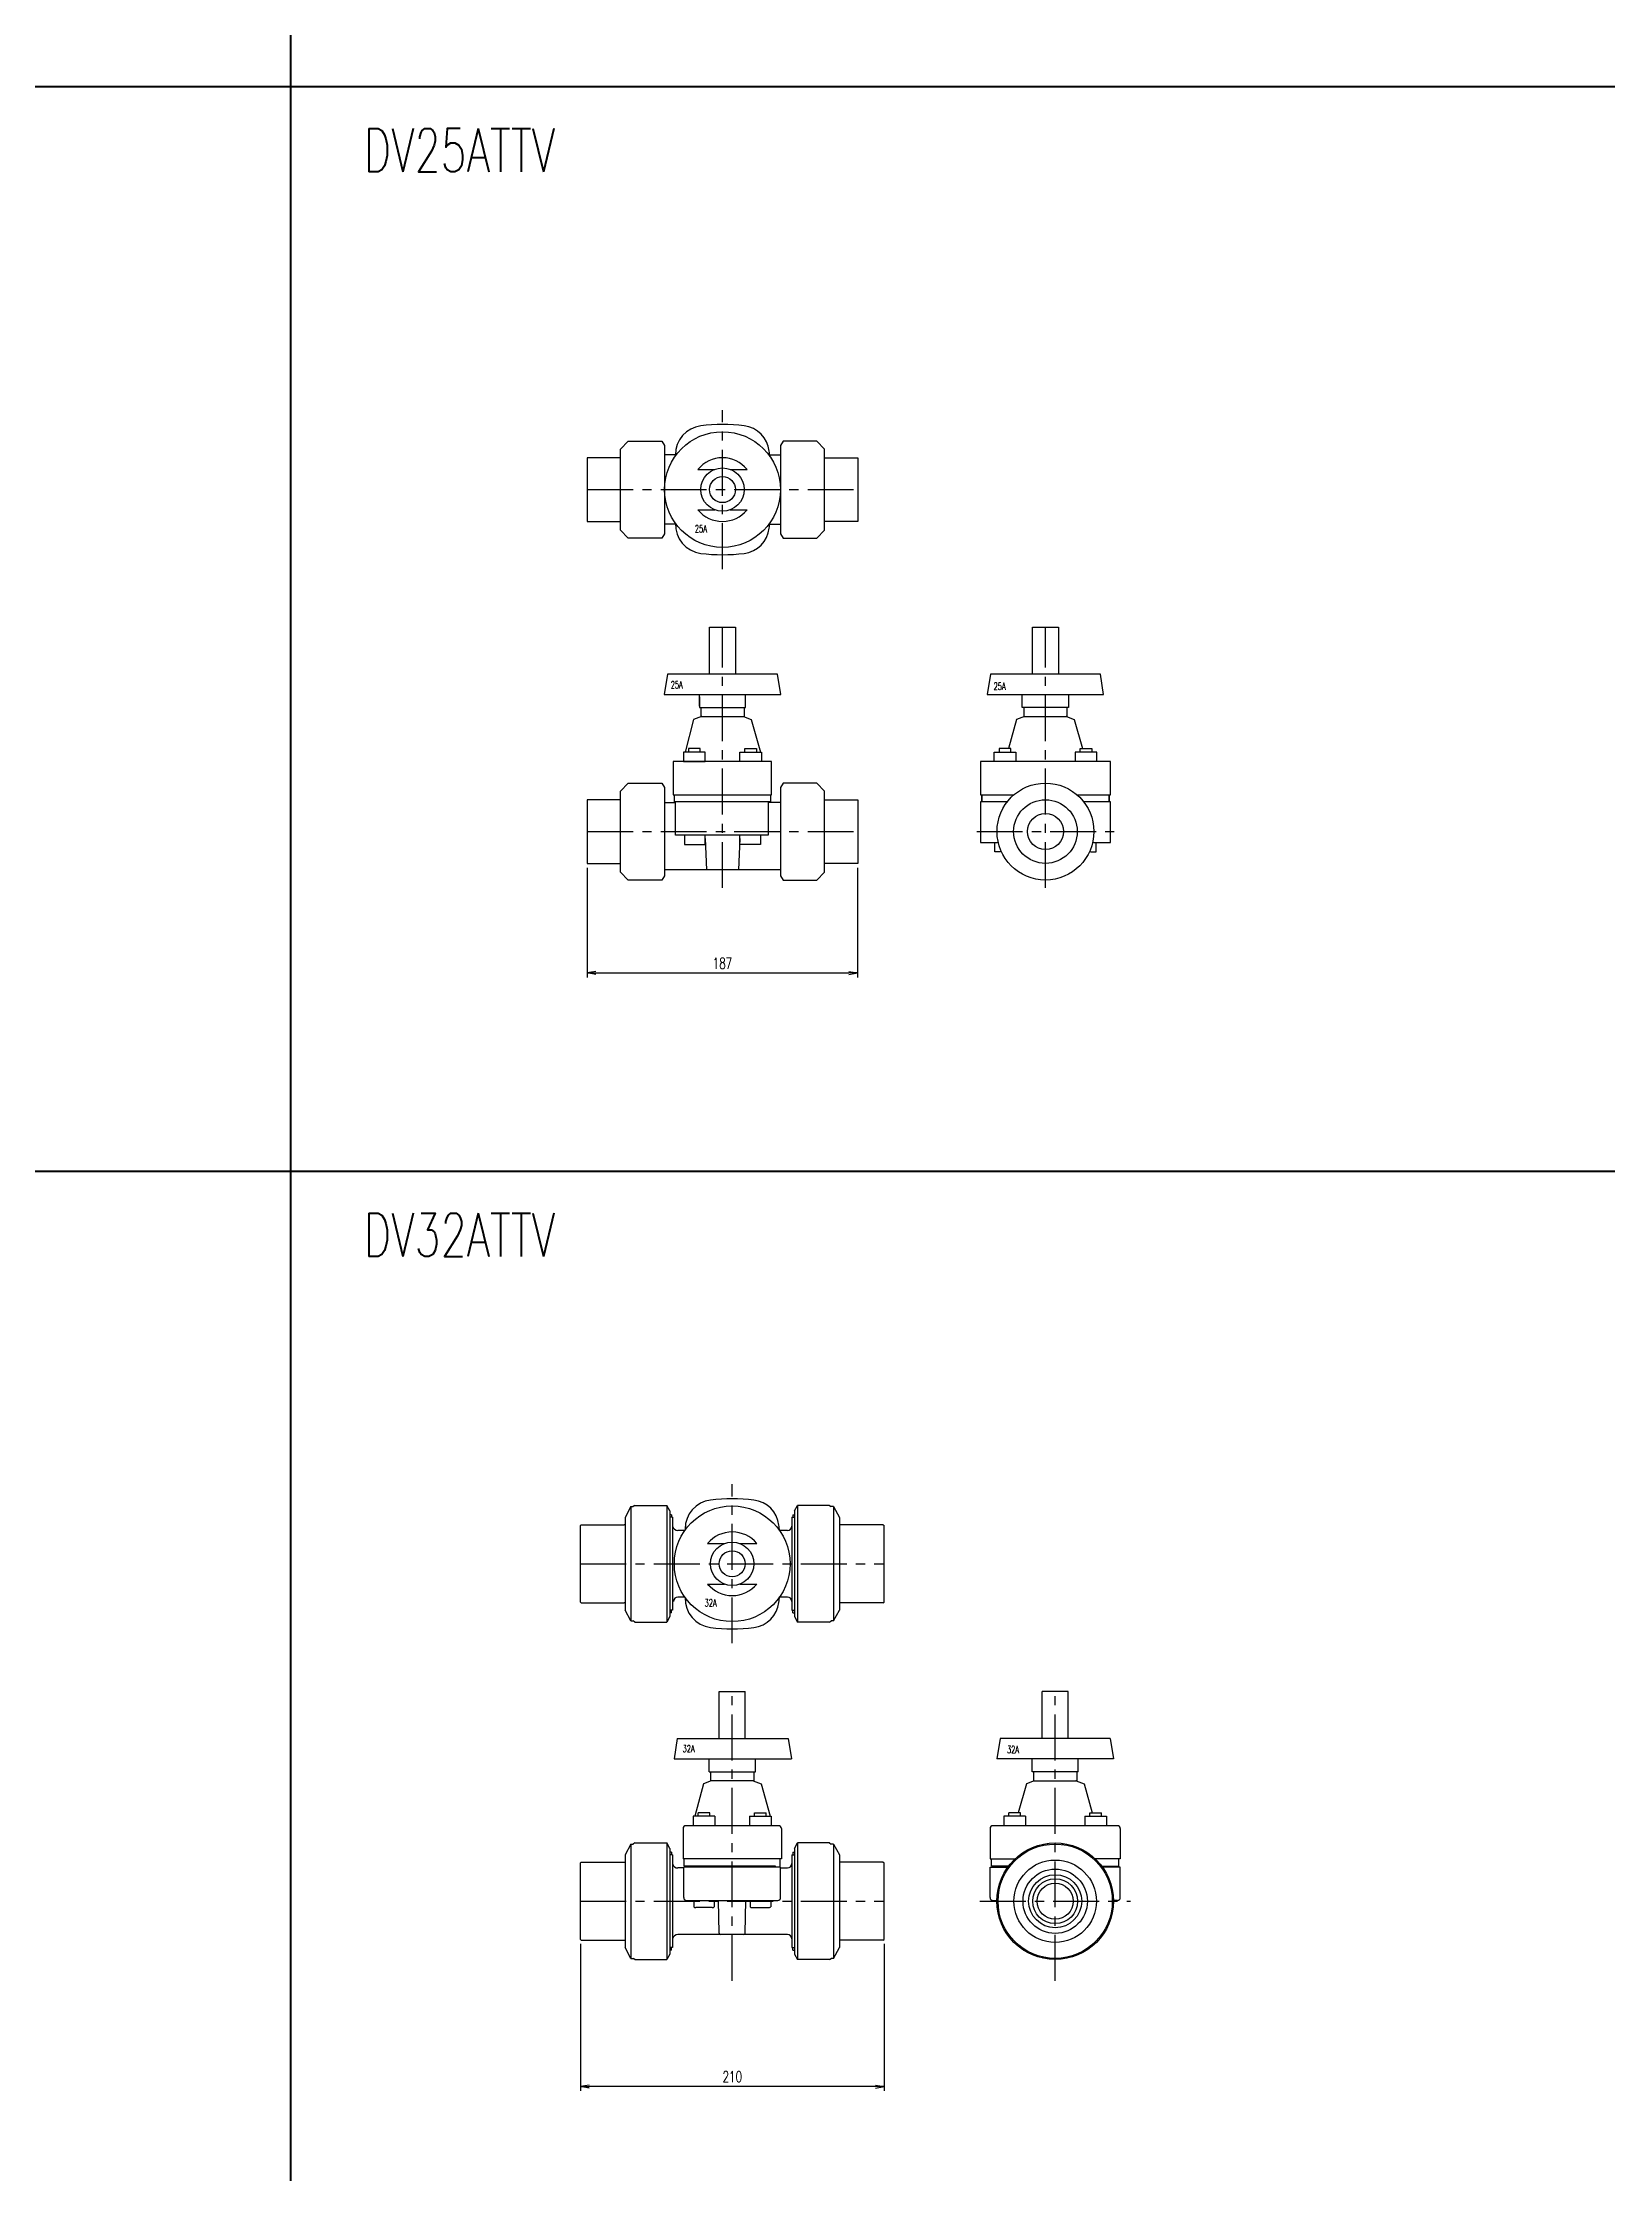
# Model space of a CAD drawing. Header units: millimetres. Extents: x 1711 to 90196, y -23291 to 8516.
# Drawn here: x 29815 to 30897, y -14387 to -12913 of the extents above; entities that cross this region are included whole.
import ezdxf

# ---------------------------------------------------------------- set-up
doc = ezdxf.new("R2010")
doc.units = ezdxf.units.MM
doc.header["$PDMODE"] = 35
doc.linetypes.add('CENTER', pattern=[50.8, 31.75, -6.35, 6.35, -6.35])
for name, color, linetype in [('CEN', 2, 'CENTER'), ('寸法', 2, 'Continuous'), ('配管-CVP', 4, 'Continuous')]:
    doc.layers.add(name, color=color, linetype=linetype)
doc.layers.add('line', color=153, linetype='Continuous', lineweight=50)
doc.styles.add('kpk', font='romans.shx', dxfattribs={"width": 0.7, "bigfont": 'extfont2.shx'})
doc.styles.get("Standard").update_dxf_attribs({"font": 'romans.shx', "bigfont": 'extfont.shx'})
doc.dimstyles.new('KPK-3', dxfattribs={"dimscale": 3, "dimtxt": 2.5, "dimasz": 2, "dimexe": 1, "dimexo": 1, "dimgap": 1, "dimtad": 3, "dimdec": 1, "dimdsep": 46, "dimtxsty": 'kpk', "dimblk": 'OPEN', "dimcen": 2.5, "dimclrd": 2, "dimclre": 2, "dimclrt": 4, "dimadec": 1, "dimazin": 2, "dimtfac": 1, "dimtdec": 1, "dimtmove": 0, "dimatfit": 2, "dimldrblk": 'OPEN', "dimfxl": 0, "dimlwd": -1, "dimlwe": -1, "dimarcsym": 0})

# ---------------------------------------------------------------- blocks, each defined once
blk = doc.blocks.new('_Open')
at = {"color": 0, "linetype": 'ByBlock', "lineweight": -2}
for p, q in [((-1, 0.17), (0, 0)), ((-1, -0.17), (0, 0)), ((0, 0), (-1, 0))]:
    blk.add_line(p, q, dxfattribs=at)
blk = doc.blocks.new('*D3067')
at = {"layer": 'Defpoints', "color": 0, "transparency": 16777216}
for p in [(30191.3, -13480.8), (30378.3, -13480.8), (30378.3, -13556.6)]:
    blk.add_point(p, dxfattribs=at)
at = {"layer": '寸法', "color": 2, "transparency": 16777216}
for p, q in [((30191.3, -13483.8), (30191.3, -13559.6)), ((30378.3, -13483.8), (30378.3, -13559.6)), ((30197.3, -13556.6), (30372.3, -13556.6))]:
    blk.add_line(p, q, dxfattribs=at)
at = {"layer": '寸法', "color": 2, "transparency": 16777216, "xscale": 6, "yscale": 6, "zscale": 6, "rotation": 180}
blk.add_blockref('_Open', (30191.3, -13556.6), dxfattribs=at)
at = {"layer": '寸法', "color": 2, "transparency": 16777216, "xscale": 6, "yscale": 6, "zscale": 6}
blk.add_blockref('_Open', (30378.3, -13556.6), dxfattribs=at)
at = {"layer": '寸法', "color": 4, "transparency": 16777216, "insert": (30284.8, -13549.9), "char_height": 7.5, "attachment_point": 5, "style": 'kpk', "bg_fill": 3, "box_fill_scale": 1.1, "bg_fill_color": 256, "bg_fill_true_color": 13158600, "bg_fill_transparency": 0}
blk.add_mtext('187', dxfattribs=at)
blk = doc.blocks.new('A$C6bc3108f')
at = {"layer": 'line'}
for p, q in [((1253.3, -160), (1253.3, -9920)), ((0, -1370), (4833.4, -1370)), ((0, -2120), (4833.4, -2120))]:
    blk.add_line(p, q, dxfattribs=at)
at = {"layer": 'line', "char_height": 30, "attachment_point": 4}
for s, insert in [('{\\W0.7;DV25ATTV}', (1304, -1414.1)), ('{\\W0.7;DV32ATTV}', (1304, -2164.1))]:
    blk.add_mtext(s, dxfattribs=dict(at, insert=insert))
blk = doc.blocks.new('*D3212')
at = {"layer": 'Defpoints', "color": 0, "linetype": 'ByBlock', "transparency": 16777216}
for p in [(30186.6, -14224.9), (30396.6, -14224.9), (30186.6, -14326.5)]:
    blk.add_point(p, dxfattribs=at)
at = {"layer": '寸法', "color": 2, "transparency": 16777216}
for p, q in [((30186.6, -14227.9), (30186.6, -14329.5)), ((30396.6, -14227.9), (30396.6, -14329.5)), ((30390.6, -14326.5), (30192.6, -14326.5))]:
    blk.add_line(p, q, dxfattribs=at)
at = {"layer": '寸法', "color": 2, "linetype": 'ByBlock', "transparency": 16777216, "xscale": 6, "yscale": 6, "zscale": 6, "rotation": 180}
blk.add_blockref('_Open', (30186.6, -14326.5), dxfattribs=at)
at = {"layer": '寸法', "color": 2, "linetype": 'ByBlock', "transparency": 16777216, "xscale": 6, "yscale": 6, "zscale": 6}
blk.add_blockref('_Open', (30396.6, -14326.5), dxfattribs=at)
at = {"layer": '寸法', "color": 4, "linetype": 'ByBlock', "transparency": 16777216, "insert": (30291.6, -14319.7), "char_height": 7.5, "attachment_point": 5, "style": 'kpk', "bg_fill": 3, "box_fill_scale": 1.1, "bg_fill_color": 256, "bg_fill_true_color": 13158600, "bg_fill_transparency": 0}
blk.add_mtext('210', dxfattribs=at)

msp = doc.modelspace()

# ---------------------------------------------------------------- linework, layer by layer
at = {"layer": 'CEN'}
for p, q in [((30284.8422, -13277.3918), (30284.8422, -13167.3918)), ((30191.3422, -13222.3918), (30378.3422, -13222.3918)), ((30284.8422, -13497.8098), (30284.8422, -13317.5098)), ((30508.1682, -13497.8098), (30508.1682, -13317.5098)), ((30191.3422, -13458.8098), (30378.3422, -13458.8098)), ((30460.6482, -13458.8098), (30555.6882, -13458.8098)), ((30291.5603, -14020.0522), (30291.5603, -13910.0522)), ((30186.5603, -13965.0522), (30396.5603, -13965.0522)), ((30291.5603, -14253.378), (30291.5603, -14053.378)), ((30514.8863, -14253.378), (30514.8863, -14053.378)), ((30186.5603, -14198.378), (30396.5603, -14198.378)), ((30462.7363, -14198.378), (30567.0363, -14198.378))]:
    msp.add_line(p, q, dxfattribs=at)
at = {"layer": '配管-CVP', "color": 0, "linetype": 'ByBlock'}
for p, q in [((30252.1734, -13198.3918), (30244.8422, -13198.3918)), ((30317.5109, -13198.3918), (30324.8422, -13198.3918)), ((30267.8716, -13208.3918), (30279.457, -13208.3918)), ((30290.2273, -13208.3918), (30301.8127, -13208.3918)), ((30267.8716, -13236.3918), (30279.457, -13236.3918)), ((30290.2273, -13236.3918), (30301.8127, -13236.3918)), ((30252.1734, -13246.3918), (30244.8422, -13246.3918)), ((30317.5109, -13246.3918), (30324.8422, -13246.3918)), ((30268.8422, -13372.0098), (30268.8422, -13364.0098)), ((30299.8422, -13373.0098), (30299.8422, -13379.3098)), ((30270.5535, -13379.3098), (30299.8422, -13379.3098)), ((30244.8162, -13438.8098), (30252.4672, -13438.8098)), ((30324.8682, -13438.8098), (30316.4672, -13438.8098)), ((30272.8172, -13463.7098), (30273.7172, -13485.3098)), ((30296.8672, -13463.7098), (30295.9672, -13485.3098)), ((30324.8682, -13485.3098), (30244.8162, -13485.3098)), ((30221.4473, -13925.5522), (30217.4475, -13933.0522)), ((30217.4475, -13933.0522), (30217.4475, -13997.0522)), ((30221.4473, -13925.5522), (30221.4473, -14004.5522)), ((30221.4473, -13925.5522), (30223.0733, -13925.5522)), ((30224.2696, -13924.7522), (30223.0733, -13925.5522)), ((30224.2696, -13924.7522), (30246.4473, -13924.7522)), ((30246.4473, -13924.7522), (30246.4473, -14005.3522)), ((30248.4473, -13928.5522), (30246.4473, -13924.7522)), ((30248.4473, -13928.5522), (30248.4473, -14001.5522)), ((30249.6103, -13931.2022), (30248.4473, -13931.2022)), ((30250.3603, -13932.9522), (30248.4473, -13932.9522)), ((30249.6103, -13931.2022), (30249.6103, -13932.9522)), ((30250.3603, -13932.9522), (30250.3603, -13997.1522)), ((30332.7603, -13932.9522), (30332.7603, -13997.1522)), ((30332.7603, -13932.9522), (30334.6732, -13932.9522)), ((30333.5103, -13931.2022), (30334.6732, -13931.2022)), ((30333.5103, -13931.2022), (30333.5103, -13932.9522)), ((30334.6732, -13928.5522), (30336.6732, -13924.7522)), ((30334.6732, -13928.5522), (30334.6732, -14001.5522)), ((30358.8509, -13924.7522), (30336.6732, -13924.7522)), ((30336.6732, -13924.7522), (30336.6732, -14005.3522)), ((30358.8509, -13924.7522), (30360.0472, -13925.5522)), ((30361.6732, -13925.5522), (30360.0472, -13925.5522)), ((30361.6732, -13925.5522), (30361.6732, -14004.5522)), ((30361.6732, -13925.5522), (30365.673, -13933.0522)), ((30365.673, -13933.0522), (30365.673, -13997.0522)), ((30187.0603, -13938.0522), (30186.5603, -13938.5522)), ((30186.5603, -13991.5522), (30186.5603, -13938.5522)), ((30187.0603, -13938.0522), (30216.8603, -13938.0522)), ((30258.8341, -13942.0522), (30254.0603, -13942.0522)), ((30274.5897, -13951.0522), (30286.1751, -13951.0522)), ((30296.9454, -13951.0522), (30308.5308, -13951.0522)), ((30329.7603, -13942.0522), (30324.2864, -13942.0522)), ((30396.0603, -13938.0522), (30366.2603, -13938.0522)), ((30396.0603, -13938.0522), (30396.5603, -13938.5522)), ((30396.5603, -13991.5522), (30396.5603, -13938.5522)), ((30274.5897, -13979.0522), (30286.1751, -13979.0522)), ((30296.9454, -13979.0522), (30308.5308, -13979.0522)), ((30187.0603, -13992.0522), (30186.5603, -13991.5522)), ((30187.0603, -13992.0522), (30216.8603, -13992.0522)), ((30258.8341, -13988.0522), (30254.0603, -13988.0522)), ((30329.7603, -13988.0522), (30324.2864, -13988.0522)), ((30396.0603, -13992.0522), (30366.2603, -13992.0522)), ((30396.0603, -13992.0522), (30396.5603, -13991.5522)), ((30221.4473, -14004.5522), (30217.4475, -13997.0522)), ((30221.4473, -14004.5522), (30223.0733, -14004.5522)), ((30224.2696, -14005.3522), (30223.0733, -14004.5522)), ((30224.2696, -14005.3522), (30246.4473, -14005.3522)), ((30248.4473, -14001.5522), (30246.4473, -14005.3522)), ((30250.3603, -13997.1522), (30248.4473, -13997.1522)), ((30249.6103, -13998.9022), (30248.4473, -13998.9022)), ((30249.6103, -13998.9022), (30249.6103, -13997.1522)), ((30332.7603, -13997.1522), (30334.6732, -13997.1522)), ((30333.5103, -13998.9022), (30333.5103, -13997.1522)), ((30333.5103, -13998.9022), (30334.6732, -13998.9022)), ((30334.6732, -14001.5522), (30336.6732, -14005.3522)), ((30358.8509, -14005.3522), (30336.6732, -14005.3522)), ((30358.8509, -14005.3522), (30360.0472, -14004.5522)), ((30361.6732, -14004.5522), (30360.0472, -14004.5522)), ((30361.6732, -14004.5522), (30365.673, -13997.0522)), ((30282.5603, -14053.378), (30300.5603, -14053.378)), ((30282.5603, -14086.0422), (30282.5603, -14053.378)), ((30300.5603, -14086.0422), (30300.5603, -14053.378)), ((30523.8863, -14053.378), (30505.8863, -14053.378)), ((30505.8863, -14086.0422), (30505.8863, -14053.378)), ((30523.8863, -14086.0422), (30523.8863, -14053.378)), ((30253.5603, -14085.878), (30251.3203, -14099.878)), ((30253.5603, -14085.878), (30330.2603, -14085.878)), ((30330.2603, -14085.878), (30332.5003, -14099.878)), ((30476.8863, -14085.878), (30474.6463, -14099.878)), ((30552.8863, -14085.878), (30476.8863, -14085.878)), ((30552.8863, -14085.878), (30555.1263, -14099.878)), ((30251.3203, -14099.878), (30332.5003, -14099.878)), ((30275.5603, -14108.878), (30275.5603, -14099.878)), ((30275.5603, -14108.878), (30307.5603, -14108.878)), ((30276.5603, -14108.878), (30276.5603, -14115.178)), ((30306.5603, -14108.878), (30306.5603, -14115.178)), ((30307.5603, -14108.878), (30307.5603, -14099.878)), ((30555.1263, -14099.878), (30474.6463, -14099.878)), ((30498.8863, -14108.878), (30498.8863, -14099.878)), ((30530.8863, -14108.878), (30498.8863, -14108.878)), ((30499.8863, -14108.878), (30499.8863, -14115.178)), ((30529.8863, -14108.878), (30529.8863, -14115.178)), ((30530.8863, -14108.878), (30530.8863, -14099.878)), ((30271.6247, -14117.3023), (30265.7431, -14139.678)), ((30277.0965, -14115.1934), (30271.6247, -14117.3023)), ((30306.5603, -14115.178), (30276.5603, -14115.178)), ((30305.9839, -14115.178), (30311.4958, -14117.3023)), ((30311.4958, -14117.3023), (30317.8095, -14139.678)), ((30494.9507, -14117.3023), (30489.2852, -14137.278)), ((30500.4225, -14115.1934), (30494.9507, -14117.3023)), ((30499.8863, -14115.178), (30529.8863, -14115.178)), ((30529.35, -14115.1934), (30534.8219, -14117.3023)), ((30534.8219, -14117.3023), (30540.4873, -14137.278)), ((30279.5603, -14139.678), (30264.5603, -14139.678)), ((30264.5603, -14139.678), (30264.5603, -14146.178)), ((30268.0603, -14139.678), (30268.0603, -14137.278)), ((30276.0603, -14137.278), (30268.0603, -14137.278)), ((30276.0603, -14139.678), (30276.0603, -14137.278)), ((30279.5603, -14139.678), (30279.5603, -14146.178)), ((30303.5603, -14139.678), (30318.5603, -14139.678)), ((30303.5603, -14139.678), (30303.5603, -14146.178)), ((30307.0603, -14137.278), (30315.0603, -14137.278)), ((30307.0603, -14139.678), (30307.0603, -14137.278)), ((30315.0603, -14139.678), (30315.0603, -14137.278)), ((30318.5603, -14139.678), (30318.5603, -14146.178)), ((30479.3863, -14139.678), (30479.3863, -14146.178)), ((30494.3863, -14139.678), (30479.3863, -14139.678)), ((30482.8863, -14139.678), (30482.8863, -14137.278)), ((30490.8863, -14137.278), (30482.8863, -14137.278)), ((30490.8863, -14139.678), (30490.8863, -14137.278)), ((30494.3863, -14139.678), (30494.3863, -14146.178)), ((30535.3863, -14139.678), (30550.3863, -14139.678)), ((30535.3863, -14139.678), (30535.3863, -14146.178)), ((30538.8863, -14137.278), (30546.8863, -14137.278)), ((30538.8863, -14139.678), (30538.8863, -14137.278)), ((30546.8863, -14139.678), (30546.8863, -14137.278)), ((30550.3863, -14139.678), (30550.3863, -14146.178)), ((30257.5603, -14148.178), (30257.5603, -14169.178)), ((30323.5603, -14146.178), (30259.5603, -14146.178)), ((30325.5603, -14148.178), (30325.5603, -14169.178)), ((30469.8863, -14148.0664), (30469.8863, -14169.178)), ((30557.8863, -14146.178), (30471.8863, -14146.178)), ((30559.8863, -14148.0664), (30559.8863, -14169.178)), ((30187.0603, -14171.378), (30186.5603, -14171.878)), ((30186.5603, -14224.878), (30186.5603, -14171.878)), ((30187.0603, -14171.378), (30216.8603, -14171.378)), ((30221.4473, -14158.878), (30217.4475, -14166.378)), ((30217.4475, -14166.378), (30217.4475, -14230.378)), ((30221.4473, -14158.878), (30221.4473, -14237.878)), ((30221.4473, -14158.878), (30223.0733, -14158.878)), ((30224.2696, -14158.078), (30223.0733, -14158.878)), ((30224.2696, -14158.078), (30246.4473, -14158.078)), ((30246.4473, -14158.078), (30246.4473, -14238.678)), ((30248.4473, -14161.878), (30246.4473, -14158.078)), ((30248.4473, -14161.878), (30248.4473, -14234.878)), ((30249.6103, -14164.528), (30248.4473, -14164.528)), ((30250.3603, -14166.278), (30248.4473, -14166.278)), ((30249.6103, -14164.528), (30249.6103, -14166.278)), ((30250.3603, -14166.278), (30250.3603, -14230.478)), ((30325.5603, -14169.178), (30257.5603, -14169.178)), ((30258.3103, -14174.178), (30258.3103, -14169.178)), ((30324.8103, -14174.178), (30324.8103, -14169.178)), ((30332.7603, -14166.278), (30332.7603, -14230.478)), ((30332.7603, -14166.278), (30334.6732, -14166.278)), ((30333.5103, -14164.528), (30334.6732, -14164.528)), ((30333.5103, -14164.528), (30333.5103, -14166.278)), ((30334.6732, -14161.878), (30336.6732, -14158.078)), ((30334.6732, -14161.878), (30334.6732, -14234.878)), ((30336.6732, -14158.078), (30336.6732, -14238.678)), ((30358.8509, -14158.078), (30336.6732, -14158.078)), ((30358.8509, -14158.078), (30360.0472, -14158.878)), ((30361.6732, -14158.878), (30360.0472, -14158.878)), ((30361.6732, -14158.878), (30361.6732, -14237.878)), ((30361.6732, -14158.878), (30365.673, -14166.378)), ((30365.673, -14166.378), (30365.673, -14230.378)), ((30396.0603, -14171.378), (30366.2603, -14171.378)), ((30396.0603, -14171.378), (30396.5603, -14171.878)), ((30396.5603, -14224.878), (30396.5603, -14171.878)), ((30469.8863, -14169.178), (30487.1113, -14169.178)), ((30470.8863, -14174.178), (30470.8863, -14169.178)), ((30485.3519, -14170.9589), (30485.5979, -14171.8744)), ((30493.0123, -14164.531), (30493.8712, -14164.9323)), ((30496.5109, -14162.5111), (30496.429, -14163.4555)), ((30505.9078, -14159.0909), (30506.5777, -14159.7617)), ((30509.8863, -14158.3894), (30509.4863, -14159.2488)), ((30519.8863, -14158.3894), (30520.2863, -14159.2488)), ((30523.8647, -14159.0909), (30523.1949, -14159.7617)), ((30533.2616, -14162.5111), (30533.3436, -14163.4555)), ((30536.7602, -14164.531), (30535.9014, -14164.9323)), ((30559.8863, -14169.178), (30542.6612, -14169.178)), ((30544.4207, -14170.9589), (30544.1746, -14171.8744)), ((30558.8863, -14174.178), (30558.8863, -14169.178)), ((30258.0603, -14175.378), (30254.0603, -14175.378)), ((30325.0603, -14174.878), (30258.0603, -14174.878)), ((30258.0603, -14195.878), (30258.0603, -14174.878)), ((30321.5603, -14174.178), (30258.3103, -14174.178)), ((30261.5603, -14174.878), (30261.5603, -14174.178)), ((30321.5603, -14174.878), (30321.5603, -14174.178)), ((30325.0603, -14195.878), (30325.0603, -14174.878)), ((30325.0603, -14175.378), (30329.7603, -14175.378)), ((30469.8863, -14195.878), (30469.8863, -14174.878)), ((30469.8863, -14174.878), (30482.1473, -14174.878)), ((30482.6613, -14174.178), (30470.8863, -14174.178)), ((30472.1661, -14174.878), (30472.1661, -14174.178)), ((30476.3734, -14186.51), (30477.2893, -14186.2653)), ((30477.7551, -14182.7138), (30478.2995, -14183.49)), ((30482.7551, -14174.0536), (30483.6994, -14174.1369)), ((30547.0174, -14174.0536), (30546.0731, -14174.1369)), ((30547.1112, -14174.178), (30558.8863, -14174.178)), ((30559.8863, -14174.878), (30547.6252, -14174.878)), ((30552.0174, -14182.7138), (30551.4731, -14183.49)), ((30553.3991, -14186.51), (30552.4833, -14186.2653)), ((30557.6064, -14174.878), (30557.6064, -14174.178)), ((30559.8863, -14195.878), (30559.8863, -14174.878)), ((30260.0603, -14197.878), (30323.0603, -14197.878)), ((30264.9603, -14197.878), (30264.9603, -14202.318)), ((30279.1603, -14197.878), (30279.1603, -14202.318)), ((30282.5104, -14220.4305), (30282.1278, -14197.878)), ((30300.6101, -14220.4305), (30300.9927, -14197.878)), ((30303.9603, -14197.878), (30303.9603, -14202.318)), ((30318.1603, -14197.878), (30318.1603, -14202.318)), ((30471.8863, -14197.878), (30474.5894, -14197.878)), ((30474.637, -14196.3581), (30475.4139, -14196.9012)), ((30474.637, -14200.3979), (30475.4139, -14199.8547)), ((30555.1356, -14196.3581), (30554.3587, -14196.9012)), ((30555.1356, -14200.3979), (30554.3587, -14199.8547)), ((30557.8863, -14197.878), (30555.1832, -14197.878)), ((30277.6103, -14202.818), (30266.5103, -14202.818)), ((30305.5103, -14202.818), (30316.6103, -14202.818)), ((30476.3734, -14210.246), (30477.2893, -14210.4907)), ((30477.7551, -14214.0422), (30478.2995, -14213.266)), ((30552.0174, -14214.0422), (30551.4731, -14213.266)), ((30553.3991, -14210.246), (30552.4833, -14210.4907)), ((30187.0603, -14225.378), (30186.5603, -14224.878)), ((30187.0603, -14225.378), (30216.8603, -14225.378)), ((30221.4473, -14237.878), (30217.4475, -14230.378)), ((30250.3603, -14230.478), (30248.4473, -14230.478)), ((30249.6103, -14232.228), (30249.6103, -14230.478)), ((30329.7603, -14221.378), (30254.0603, -14221.378)), ((30332.7603, -14230.478), (30334.6732, -14230.478)), ((30333.5103, -14232.228), (30333.5103, -14230.478)), ((30361.6732, -14237.878), (30365.673, -14230.378)), ((30396.0603, -14225.378), (30366.2603, -14225.378)), ((30396.0603, -14225.378), (30396.5603, -14224.878)), ((30482.7551, -14222.7024), (30483.6994, -14222.6191)), ((30485.3519, -14225.7971), (30485.5979, -14224.8816)), ((30544.4207, -14225.7971), (30544.1746, -14224.8816)), ((30547.0174, -14222.7024), (30546.0731, -14222.6191)), ((30221.4473, -14237.878), (30223.0733, -14237.878)), ((30224.2696, -14238.678), (30223.0733, -14237.878)), ((30224.2696, -14238.678), (30246.4473, -14238.678)), ((30248.4473, -14234.878), (30246.4473, -14238.678)), ((30249.6103, -14232.228), (30248.4473, -14232.228)), ((30333.5103, -14232.228), (30334.6732, -14232.228)), ((30334.6732, -14234.878), (30336.6732, -14238.678)), ((30358.8509, -14238.678), (30336.6732, -14238.678)), ((30358.8509, -14238.678), (30360.0472, -14237.878)), ((30361.6732, -14237.878), (30360.0472, -14237.878)), ((30493.0123, -14232.225), (30493.8712, -14231.8237)), ((30496.5109, -14234.2449), (30496.429, -14233.3004)), ((30505.9078, -14237.6651), (30506.5777, -14236.9943)), ((30509.8863, -14238.3666), (30509.4863, -14237.5071)), ((30519.8863, -14238.3666), (30520.2863, -14237.5071)), ((30523.8647, -14237.6651), (30523.1949, -14236.9943)), ((30533.2616, -14234.2449), (30533.3436, -14233.3004)), ((30536.7602, -14232.225), (30535.9014, -14231.8237))]:
    msp.add_line(p, q, dxfattribs=at)
for points in [[(30219.5326, -13188.8918), (30242.9162, -13188.8918), (30244.8162, -13191.8918), (30244.8162, -13252.8918), (30242.9162, -13255.8918), (30219.5326, -13255.8918), (30214.3162, -13250.3919), (30214.3162, -13194.3918)], [(30350.1517, -13188.8918), (30326.7682, -13188.8918), (30324.8682, -13191.8918), (30324.8682, -13252.8918), (30326.7682, -13255.8918), (30350.1517, -13255.8918), (30355.3682, -13250.3919), (30355.3682, -13194.3918)], [(30244.6022, -13364.0098), (30325.0822, -13364.0098), (30322.8422, -13350.0098), (30246.8422, -13350.0098)], [(30470.1682, -13350.0098), (30467.9282, -13364.0098), (30548.4082, -13364.0098), (30546.1682, -13350.0098)], [(30257.8422, -13403.8098), (30257.8422, -13410.3098), (30272.8422, -13410.3098), (30272.8422, -13403.8098)], [(30311.8422, -13403.8098), (30311.8422, -13410.3098), (30296.8422, -13410.3098), (30296.8422, -13403.8098)], [(30464.1682, -13438.3098), (30464.1682, -13433.3098)], [(30552.1682, -13438.3098), (30552.1682, -13433.3098)]]:
    msp.add_lwpolyline(points, close=True, dxfattribs=at)
for points in [[(30214.3162, -13200.3918), (30191.3422, -13200.3918), (30191.3422, -13244.3918), (30214.3162, -13244.3918)], [(30355.3682, -13200.3918), (30378.3422, -13200.3918), (30378.3422, -13244.3918), (30355.3682, -13244.3918)], [(30275.8422, -13350.174), (30275.8422, -13317.5098), (30293.8422, -13317.5098), (30293.8422, -13350.174)], [(30499.1682, -13350.174), (30499.1682, -13317.5098), (30517.1682, -13317.5098), (30517.1682, -13350.174)], [(30268.8422, -13365.7707), (30268.8422, -13373.0098), (30300.8422, -13373.0098), (30300.8422, -13364.0098)], [(30269.8422, -13373.0098), (30269.8422, -13379.3098), (30284.8422, -13379.3098)], [(30524.1682, -13364.0098), (30524.1682, -13373.0098), (30492.1682, -13373.0098), (30492.1682, -13364.0098)], [(30493.1682, -13373.0098), (30493.1682, -13379.3098), (30523.1682, -13379.3098), (30523.1682, -13373.0098)], [(30270.3784, -13379.3252), (30264.9066, -13381.4341), (30259.0251, -13403.8098)], [(30299.2659, -13379.3098), (30304.7778, -13381.4341), (30311.0915, -13403.8098)], [(30493.7044, -13379.3252), (30488.2326, -13381.4341), (30482.5671, -13401.4098)], [(30522.632, -13379.3252), (30528.1038, -13381.4341), (30533.7692, -13401.4098)], [(30269.3422, -13403.8098), (30269.3422, -13401.4098), (30261.3422, -13401.4098), (30261.3422, -13403.8098)], [(30300.3422, -13403.8098), (30300.3422, -13401.4098), (30308.3422, -13401.4098), (30308.3422, -13403.8098)], [(30472.6682, -13410.3098), (30472.6682, -13403.8098), (30487.6682, -13403.8098), (30487.6682, -13410.3098)], [(30484.1682, -13403.8098), (30484.1682, -13401.4098), (30476.1682, -13401.4098), (30476.1682, -13403.8098)], [(30543.6682, -13410.3098), (30543.6682, -13403.8098), (30528.6682, -13403.8098), (30528.6682, -13410.3098)], [(30532.1682, -13403.8098), (30532.1682, -13401.4098), (30540.1682, -13401.4098), (30540.1682, -13403.8098)], [(30318.0922, -13433.3098), (30318.0922, -13438.3098), (30251.5922, -13438.3098), (30251.5922, -13433.3098), (30318.8422, -13433.3098), (30318.8422, -13410.3098), (30250.8422, -13410.3098), (30250.8422, -13433.3098), (30284.8422, -13433.3098)], [(30529.8938, -13433.3098), (30553.1682, -13433.3098), (30553.1682, -13410.3098), (30463.1682, -13410.3098), (30463.1682, -13433.3098), (30486.4426, -13433.3098)], [(30316.4672, -13438.3098), (30316.4672, -13461.3098), (30252.4672, -13461.3098), (30252.4672, -13438.3098)], [(30481.6729, -13438.3098), (30463.1682, -13438.3098), (30463.1682, -13466.3098), (30475.5185, -13466.3098)], [(30540.8179, -13466.3098), (30553.1682, -13466.3098), (30553.1682, -13438.3098), (30534.6635, -13438.3098)], [(30258.6172, -13461.3098), (30258.6172, -13467.8498), (30272.8172, -13467.8498), (30272.8172, -13461.3098)], [(30311.0672, -13461.3098), (30311.0672, -13467.8498), (30296.8672, -13467.8498), (30296.8672, -13461.3098)], [(30477.0636, -13472.8498), (30473.0682, -13472.8498), (30473.0682, -13466.3098)], [(30539.2728, -13472.8498), (30543.2682, -13472.8498), (30543.2682, -13466.3098)]]:
    msp.add_lwpolyline(points, dxfattribs=at)
for points in [[(30270.5535, -13379.3098, 0.044027834), (30270.3784, -13379.3252, -0.044027834)], [(30522.632, -13379.3252, 0.044027834), (30522.4569, -13379.3098, -0.044027834)]]:
    msp.add_lwpolyline(points, format="xyb", close=True, dxfattribs=at)
for centre, radius in [((30284.8422, -13222.3918), 40), ((30284.8422, -13222.3918), 15), ((30284.8422, -13222.3918), 9), ((30508.1682, -13458.8098), 33.5), ((30508.1682, -13458.8098), 22), ((30508.1682, -13458.8098), 12.5), ((30291.5603, -13965.0522), 40), ((30291.5603, -13965.0522), 15), ((30291.5603, -13965.0522), 9), ((30514.8863, -14198.378), 40.3), ((30514.8863, -14198.378), 39.5), ((30514.8863, -14198.378), 28.5), ((30514.8863, -14198.378), 22.25), ((30514.8863, -14198.378), 18.35), ((30514.8863, -14198.378), 15.5), ((30514.8863, -14198.378), 12.5)]:
    msp.add_circle(centre, radius, dxfattribs=at)
for centre, radius, start, end in [((30272.3371, -13198.169), 20, 97.112219, 180.638464), ((30284.8422, -13298.3918), 121, 82.887781, 97.112219), ((30297.3473, -13198.169), 20, 7.062888, 82.887781), ((30101.8422, -13222.3918), 217, 6.061237, 7.062888), ((30284.8422, -13222.3918), 22, 39.521196, 140.478804), ((30284.8422, -13222.3918), 22, 219.521196, 320.478804), ((30272.3371, -13246.6147), 20, 177.465825, 262.887781), ((30297.3473, -13246.6147), 20, 277.112219, 352.937112), ((30101.8422, -13222.3918), 217, 352.937112, 353.938763), ((30284.8422, -13146.3918), 121, 262.887781, 277.112219), ((30279.0551, -13940.8293), 20, 97.112219, 180.638464), ((30291.5603, -14041.0522), 121, 82.887781, 97.112219), ((30304.0654, -13940.8293), 20, 7.062888, 82.887781), ((30216.8603, -13937.0522), 1, 270, 305.9632669), ((30253.9665, -13938.3862), 3.6672, 190.4633725, 271.4654805), ((30291.5603, -13965.0522), 22, 39.521196, 140.478804), ((30108.5603, -13965.0522), 217, 6.061237, 7.062888), ((30329.7603, -13939.0522), 3, 270, 0), ((30366.2603, -13937.0522), 1, 234.0367331, 270), ((30291.5603, -13965.0522), 22, 219.521196, 320.478804), ((30216.8603, -13993.0522), 1, 54.0367331, 90), ((30254.0603, -13991.0522), 3, 90, 180), ((30279.0551, -13989.275), 20, 177.465825, 262.887781), ((30304.0654, -13989.275), 20, 277.112219, 352.937112), ((30108.5603, -13965.0522), 217, 352.937112, 353.938763), ((30329.7603, -13991.0522), 3, 0, 90), ((30366.2603, -13993.0522), 1, 90, 125.9632669), ((30291.5603, -13889.0522), 121, 262.887781, 277.112219), ((30277.2716, -14116.178), 1, 90, 100.083924), ((30529.1749, -14116.178), 1, 79.916076, 90), ((30259.5603, -14148.178), 2, 90, 180), ((30323.5603, -14148.178), 2, 0, 90), ((30471.8863, -14148.178), 2, 90, 180), ((30557.8863, -14148.178), 2, 0, 90), ((30216.8603, -14170.378), 1, 270, 305.9632669), ((30366.2603, -14170.378), 1, 234.0367331, 270), ((30253.9665, -14171.712), 3.6672, 190.4633725, 271.4654805), ((30329.7603, -14172.378), 3, 270, 0), ((30260.0603, -14195.878), 2, 180, 270), ((30280.1628, -14199.878), 2, 3.0127875, 11.536959), ((30323.0603, -14195.878), 2, 270, 0), ((30471.8863, -14195.878), 2, 180, 270), ((30557.8863, -14195.878), 2, 270, 0), ((30266.5103, -14200.1655), 2.6525, 234.2426003, 270), ((30277.6103, -14200.1655), 2.6525, 270, 305.7573837), ((30305.5103, -14200.1655), 2.6525, 234.2426163, 270), ((30316.6103, -14200.1655), 2.6525, 270, 305.7573997), ((30216.8603, -14226.378), 1, 54.0367331, 90), ((30253.9665, -14225.044), 3.6672, 88.5345195, 169.5366275), ((30283.509, -14220.378), 1, 183.0127875, 270), ((30299.6115, -14220.378), 1, 270, 356.9872125), ((30329.7603, -14224.378), 3, 0, 90), ((30366.2603, -14226.378), 1, 90, 125.9632669)]:
    msp.add_arc(centre, radius, start, end, dxfattribs=at)

# ---------------------------------------------------------------- texts
at = {"layer": 'Defpoints', "color": 6, "linetype": 'ByBlock', "style": 'kpk', "width": 0.6}
for s, p in [('25A', (30265.7687, -13251.9455)), ('25A', (30249.0796, -13359.8013)), ('25A', (30472.344, -13360.8296)), ('32A', (30272.4868, -13994.6058)), ('32A', (30257.2879, -14095.3972)), ('32A', (30481.5916, -14096.0408))]:
    msp.add_text(s, height=5, dxfattribs=at).set_placement(p)

# ---------------------------------------------------------------- next in the draw order: dimensions: what is measured, and where the dimension line sits
at = {"layer": '寸法'}
dim = msp.add_linear_dim(base=(30378.3422, -13556.6348), p1=(30191.3422, -13480.8098), p2=(30378.3422, -13480.8098), dimstyle='KPK-3', dxfattribs=at)
dim.commit()
dim.dimension.update_dxf_attribs({"geometry": '*D3067', "text_midpoint": (30284.8422, -13549.8848)})

# ---------------------------------------------------------------- next in the draw order: linework, layer by layer
at = {"layer": '配管-CVP', "color": 0, "linetype": 'ByBlock'}
for points in [[(30219.5326, -13425.3098), (30242.9162, -13425.3098), (30244.8162, -13428.3098), (30244.8162, -13489.3098), (30242.9162, -13492.3098), (30219.5326, -13492.3098), (30214.3162, -13486.8098), (30214.3162, -13430.8097)], [(30350.1517, -13425.3098), (30326.7682, -13425.3098), (30324.8682, -13428.3098), (30324.8682, -13489.3098), (30326.7682, -13492.3098), (30350.1517, -13492.3098), (30355.3682, -13486.8098), (30355.3682, -13430.8097)]]:
    msp.add_lwpolyline(points, close=True, dxfattribs=at)
for points in [[(30214.3162, -13436.8098), (30191.3422, -13436.8098), (30191.3422, -13480.8098), (30214.3162, -13480.8098)], [(30355.3682, -13436.8098), (30378.3422, -13436.8098), (30378.3422, -13480.8098), (30355.3682, -13480.8098)]]:
    msp.add_lwpolyline(points, dxfattribs=at)

# ---------------------------------------------------------------- next in the draw order: block references
at = {"layer": 'line', "linetype": 'ByBlock'}
msp.add_blockref('A$C6bc3108f', (28732.7815, -11573.6234), dxfattribs=at)

# ---------------------------------------------------------------- next in the draw order: dimensions: what is measured, and where the dimension line sits
at = {"layer": '寸法', "linetype": 'ByBlock'}
dim = msp.add_linear_dim(base=(30186.5603, -14326.4693), p1=(30396.5603, -14224.878), p2=(30186.5603, -14224.878), dimstyle='KPK-3', dxfattribs=at)
dim.commit()
dim.dimension.update_dxf_attribs({"geometry": '*D3212', "text_midpoint": (30291.5603, -14319.7193)})

doc.saveas('drawing.dxf')
